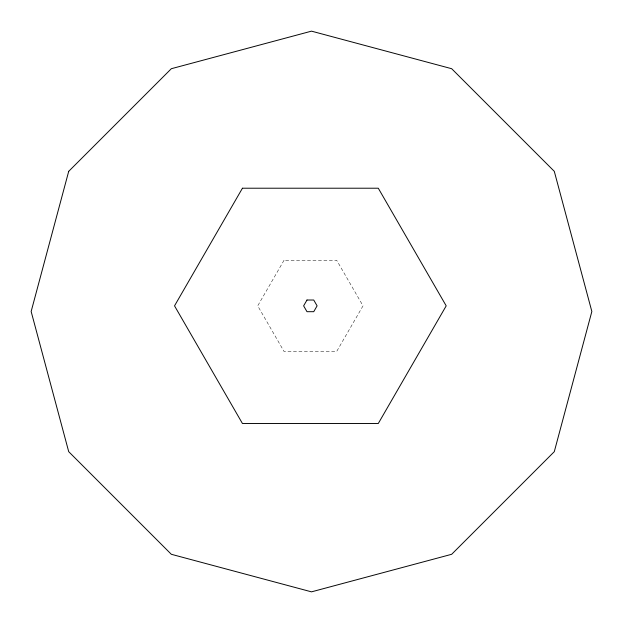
<?xml version="1.0" encoding="UTF-8"?>
<svg xmlns="http://www.w3.org/2000/svg" width="623" height="623" viewBox="0 0 623 623"><rect width="100%" height="100%" fill="white"/><g stroke="black" fill="none" stroke-linecap="round" stroke-linejoin="round"><path stroke-width="0.47" stroke-dasharray="3.12 2.34" d="M284.041 260.258L257.712 305.854L284.041 351.45L336.685 351.45L363.014 305.854L336.685 260.258L284.041 260.258"/><path stroke-width="0.93" d="M68.709 171.325L31.15 311.5L68.709 451.675L171.325 554.291L311.5 591.85L451.675 554.291L554.291 451.675L591.85 311.5L554.291 171.325L451.675 68.709L311.5 31.15L171.325 68.709L68.709 171.325M242.44 188.216L174.526 305.854L242.44 423.5L378.286 423.5L446.2 305.854L378.286 188.216L242.44 188.216M306.991 300.021L303.627 305.854L306.991 311.695L313.735 311.695L317.099 305.854L313.735 300.021L306.991 300.021"/></g></svg>
